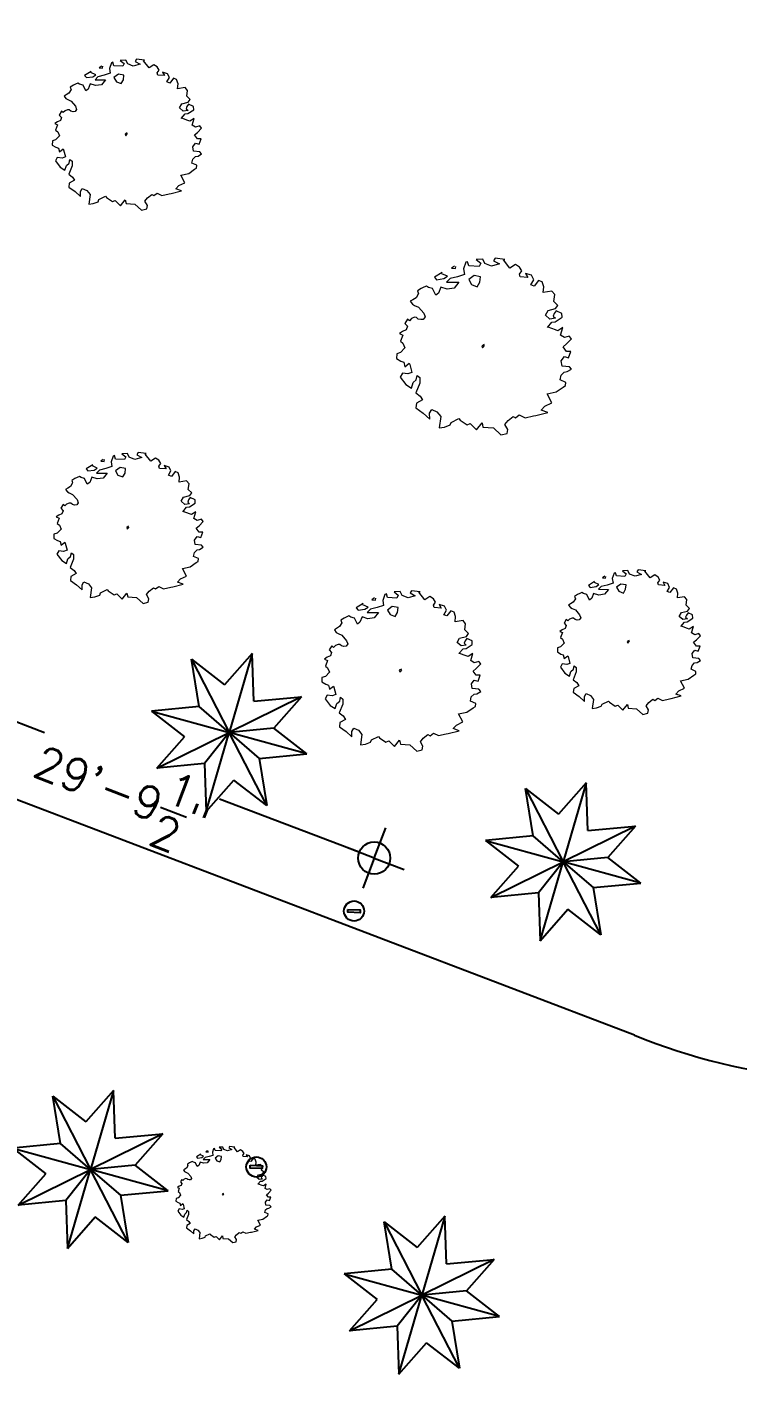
# Model space of a CAD drawing. Extents: x 2080 to 102399, y 2071 to 93424.
# Drawn here: x 80459 to 80987, y 79654 to 80658 of the extents above; entities that cross this region are included whole.
import ezdxf

# ---------------------------------------------------------------- set-up
doc = ezdxf.new("R2010")
doc.units = 0
doc.header["$LTSCALE"] = 20
doc.header["$MEASUREMENT"] = 0
doc.header["$PDMODE"] = 34
doc.header["$PDSIZE"] = 5
for name, color, linetype in [('DIMLINE', 254, 'Continuous'), ('ELEC', 11, 'Continuous'), ('proposed tree', 3, 'Continuous'), ('road', 2, 'Continuous')]:
    doc.layers.add(name, color=color, linetype=linetype)
doc.layers.add('Mango tree', color=96, linetype='Continuous', lineweight=5)
doc.layers.add('sappotta', color=114, linetype='Continuous', lineweight=5)
doc.styles.add('STYLE1', font='romans.shx')
doc.dimstyles.get("Standard").update_dxf_attribs({"dimtxt": 24, "dimasz": 12, "dimexe": 0.18, "dimexo": 0.0625, "dimgap": 0, "dimtad": 1, "dimzin": 1, "dimdsep": 46, "dimlunit": 4, "dimtxsty": 'STYLE1', "dimblk": 'BLK', "dimcen": 0, "dimse1": 1, "dimse2": 1, "dimclrt": 3, "dimazin": 0, "dimtfac": 1, "dimtix": 1, "dimtmove": 2, "dimatfit": 3, "dimldrblk": 'BLK', "dimfxl": 1, "dimtolj": 1, "dimtzin": 0, "dimarcsym": 0})

# ---------------------------------------------------------------- blocks, each defined once
blk = doc.blocks.new('NEEM')
at = {"layer": 'sappotta', "linetype": 'Continuous'}
for p, q in [((-0.359, 1.043), (-0.396, 1.016)), ((-0.345, 1.011), (-0.34, 1.039)), ((-0.213, 1.092), (-0.242, 1.007)), ((-0.191, 1.099), (-0.213, 1.092)), ((-0.177, 1.048), (-0.191, 1.099)), ((-0.043, 1.039), (-0.177, 1.048)), ((0.003, 1.132), (-0.083, 1.127)), ((-0.083, 1.127), (-0.023, 1.083)), ((-0.023, 1.083), (-0.043, 1.039)), ((0.03, 1.077), (0.003, 1.132)), ((0.114, 1.043), (0.03, 1.077)), ((0.216, 1.072), (0.114, 1.043)), ((0.162, 1.144), (0.142, 1.112)), ((0.142, 1.112), (0.216, 1.072)), ((0.283, 1.13), (0.162, 1.144)), ((0.267, 1.123), (0.283, 1.13)), ((0.351, 1.016), (0.267, 1.123)), ((0.421, 1.063), (0.351, 1.016)), ((0.473, 1.03), (0.421, 1.063)), ((-0.517, 0.963), (-0.614, 0.901)), ((-0.614, 0.901), (-0.589, 0.87)), ((-0.589, 0.87), (-0.494, 0.884)), ((-0.521, 0.945), (-0.521, 0.945)), ((-0.449, 0.913), (-0.521, 0.945)), ((-0.494, 0.884), (-0.449, 0.913)), ((-0.415, 0.884), (-0.459, 0.839)), ((-0.32, 0.906), (-0.415, 0.884)), ((-0.396, 1.016), (-0.345, 1.011)), ((-0.23, 0.935), (-0.32, 0.906)), ((-0.242, 1.007), (-0.23, 0.935)), ((-0.108, 0.922), (-0.177, 0.872)), ((-0.177, 0.872), (-0.139, 0.809)), ((-0.027, 0.908), (-0.108, 0.922)), ((-0.034, 0.839), (-0.027, 0.908)), ((0.472, 0.942), (0.501, 0.982)), ((0.483, 0.908), (0.472, 0.942)), ((0.501, 0.982), (0.473, 1.03)), ((0.581, 0.9), (0.483, 0.908)), ((0.551, 0.95), (0.581, 0.9)), ((0.627, 0.928), (0.551, 0.95)), ((0.616, 0.806), (0.654, 0.87)), ((0.654, 0.87), (0.627, 0.928)), ((-0.818, 0.692), (-0.85, 0.638)), ((-0.783, 0.757), (-0.83, 0.729)), ((-0.83, 0.729), (-0.826, 0.714)), ((-0.826, 0.714), (-0.818, 0.692)), ((-0.749, 0.774), (-0.783, 0.757)), ((-0.717, 0.789), (-0.749, 0.774)), ((-0.689, 0.772), (-0.717, 0.789)), ((-0.638, 0.758), (-0.689, 0.772)), ((-0.598, 0.672), (-0.638, 0.758)), ((-0.562, 0.699), (-0.598, 0.672)), ((-0.533, 0.776), (-0.562, 0.699)), ((-0.452, 0.75), (-0.533, 0.776)), ((-0.459, 0.839), (-0.303, 0.837)), ((-0.361, 0.762), (-0.452, 0.75)), ((-0.303, 0.837), (-0.361, 0.762)), ((-0.139, 0.809), (-0.067, 0.78)), ((-0.067, 0.78), (-0.034, 0.839)), ((0.66, 0.788), (0.616, 0.806)), ((0.715, 0.86), (0.66, 0.788)), ((0.762, 0.844), (0.715, 0.86)), ((0.783, 0.779), (0.762, 0.844)), ((0.776, 0.704), (0.783, 0.779)), ((0.888, 0.723), (0.776, 0.704)), ((0.924, 0.679), (0.888, 0.723)), ((-0.892, 0.613), (-0.923, 0.594)), ((-0.923, 0.594), (-0.895, 0.555)), ((-0.895, 0.555), (-0.868, 0.54)), ((-0.85, 0.638), (-0.892, 0.613)), ((-0.868, 0.54), (-0.818, 0.517)), ((-0.818, 0.517), (-0.752, 0.44)), ((0.913, 0.591), (0.924, 0.679)), ((0.964, 0.541), (0.913, 0.591)), ((0.934, 0.5), (0.964, 0.541)), ((-0.96, 0.366), (-0.994, 0.31)), ((-0.935, 0.345), (-0.96, 0.366)), ((-0.908, 0.372), (-0.935, 0.345)), ((-0.87, 0.389), (-0.908, 0.372)), ((-0.846, 0.386), (-0.87, 0.389)), ((-0.821, 0.367), (-0.846, 0.386)), ((-0.788, 0.359), (-0.821, 0.367)), ((-0.757, 0.361), (-0.788, 0.359)), ((-0.735, 0.394), (-0.757, 0.361)), ((-0.752, 0.44), (-0.735, 0.394)), ((0.804, 0.415), (0.84, 0.475)), ((0.86, 0.367), (0.804, 0.415)), ((0.84, 0.475), (0.934, 0.5)), ((0.933, 0.378), (0.86, 0.367)), ((0.917, 0.437), (0.904, 0.404)), ((0.904, 0.404), (0.933, 0.378)), ((0.942, 0.471), (0.917, 0.437)), ((0.93, 0.332), (1.018, 0.389)), ((1.014, 0.439), (0.942, 0.471)), ((1.018, 0.389), (1.014, 0.439)), ((-1.023, 0.208), (-1.062, 0.182)), ((-1.062, 0.182), (-1.02, 0.162)), ((-0.978, 0.229), (-1.023, 0.208)), ((-0.994, 0.31), (-0.961, 0.275)), ((-0.961, 0.275), (-0.978, 0.229)), ((0.829, 0.259), (0.888, 0.326)), ((0.838, 0.262), (0.829, 0.259)), ((0.931, 0.228), (0.838, 0.262)), ((0.888, 0.326), (0.93, 0.332)), ((0.962, 0.217), (0.931, 0.228)), ((1.025, 0.259), (0.962, 0.217)), ((0.996, 0.16), (1.025, 0.259)), ((-1.02, 0.162), (-1.049, 0.084)), ((-1.049, 0.084), (-1.017, 0.059)), ((-1.017, 0.059), (-0.991, -0.002)), ((0.02, 0.041), (-0.009, 0.024)), ((-0.009, 0.024), (0, 0)), ((0, 0), (0.014, 0.011)), ((0.014, 0.011), (0.027, 0.031)), ((1.046, 0.129), (0.996, 0.16)), ((1.029, 0.011), (1.074, 0.049)), ((1.074, -0.047), (1.029, 0.011)), ((1.109, 0.149), (1.046, 0.129)), ((1.074, 0.049), (1.137, 0.114)), ((1.137, 0.114), (1.109, 0.149)), ((-1.097, -0.077), (-1.098, -0.14)), ((-1.098, -0.14), (-1.044, -0.173)), ((-1.048, -0.062), (-1.097, -0.077)), ((-0.991, -0.002), (-1.048, -0.062)), ((1.007, -0.166), (1.046, -0.114)), ((1.016, -0.234), (1.007, -0.166)), ((1.046, -0.114), (1.1, -0.129)), ((1.129, -0.047), (1.074, -0.047)), ((1.1, -0.129), (1.129, -0.047)), ((-1.025, -0.325), (-1.052, -0.378)), ((-1.044, -0.173), (-1.007, -0.185)), ((-0.953, -0.336), (-1.025, -0.325)), ((-1.007, -0.185), (-0.992, -0.244)), ((-0.992, -0.244), (-0.937, -0.198)), ((-0.902, -0.318), (-0.953, -0.336)), ((-0.937, -0.198), (-0.93, -0.213)), ((-0.93, -0.213), (-0.902, -0.318)), ((1.004, -0.349), (1.045, -0.311)), ((1.11, -0.243), (1.016, -0.234)), ((1.045, -0.311), (1.083, -0.306)), ((1.083, -0.306), (1.137, -0.273)), ((1.137, -0.273), (1.11, -0.243)), ((-1.052, -0.378), (-0.982, -0.471)), ((-0.982, -0.471), (-0.91, -0.516)), ((-0.91, -0.516), (-0.888, -0.446)), ((-0.888, -0.446), (-0.848, -0.411)), ((-0.803, -0.452), (-0.853, -0.576)), ((-0.848, -0.411), (-0.837, -0.355)), ((-0.837, -0.355), (-0.803, -0.383)), ((-0.803, -0.383), (-0.803, -0.452)), ((0.943, -0.565), (1.032, -0.503)), ((0.992, -0.411), (1.004, -0.349)), ((1.066, -0.443), (0.992, -0.411)), ((1.032, -0.503), (1.061, -0.484)), ((1.061, -0.484), (1.066, -0.443)), ((-0.853, -0.576), (-0.797, -0.619)), ((-0.766, -0.668), (-0.844, -0.71)), ((-0.797, -0.619), (-0.766, -0.668)), ((0.826, -0.591), (0.943, -0.565)), ((0.887, -0.704), (0.826, -0.591)), ((-0.844, -0.71), (-0.852, -0.77)), ((-0.852, -0.77), (-0.758, -0.838)), ((-0.758, -0.838), (-0.675, -0.912)), ((-0.676, -0.836), (-0.649, -0.791)), ((-0.675, -0.912), (-0.676, -0.836)), ((-0.649, -0.791), (-0.582, -0.82)), ((-0.582, -0.82), (-0.534, -0.881)), ((0.423, -0.897), (0.47, -0.86)), ((0.47, -0.86), (0.543, -0.896)), ((0.68, -0.867), (0.834, -0.828)), ((0.751, -0.797), (0.797, -0.747)), ((0.834, -0.828), (0.751, -0.797)), ((0.797, -0.747), (0.887, -0.704)), ((-0.534, -0.881), (-0.554, -1.025)), ((-0.554, -1.025), (-0.486, -1.015)), ((-0.486, -1.015), (-0.413, -0.988)), ((-0.413, -0.988), (-0.401, -0.955)), ((-0.401, -0.955), (-0.302, -0.907)), ((-0.302, -0.907), (-0.286, -0.926)), ((-0.286, -0.926), (-0.197, -0.986)), ((-0.197, -0.986), (-0.157, -0.969)), ((-0.157, -0.969), (-0.078, -1.049)), ((-0.078, -1.049), (-0.006, -0.96)), ((-0.006, -0.96), (0.006, -1.017)), ((0.006, -1.017), (0.139, -1.026)), ((0.139, -1.026), (0.236, -1.115)), ((0.287, -0.982), (0.327, -0.932)), ((0.324, -1.046), (0.287, -0.982)), ((0.327, -0.932), (0.391, -0.879)), ((0.391, -0.879), (0.423, -0.897)), ((0.543, -0.896), (0.652, -0.871)), ((0.652, -0.871), (0.68, -0.867)), ((0.236, -1.115), (0.314, -1.096)), ((0.314, -1.096), (0.324, -1.046))]:
    blk.add_line(p, q, dxfattribs=at)
blk = doc.blocks.new('A$C00DB4384')
at = {"color": 3}
for p, q in [((-28, 54.5), (0, 0)), ((-28, 54.5), (-3.4, 35.4)), ((-22.4, 19.3), (-28, 54.5)), ((17.1, 58.8), (-3.4, 35.4)), ((17.1, 58.8), (0, 0)), ((18.3, 23.2), (17.1, 58.8)), ((53.8, 26.6), (0, 0)), ((18.3, 23.2), (53.8, 26.6)), ((53.8, 26.6), (33.3, 3.2)), ((-22.4, 19.3), (-57.9, 15.9)), ((-57.9, 15.9), (-33.3, -3.2)), ((-57.9, 15.9), (0, 0)), ((0, 0), (-22.4, 19.3)), ((-53.8, -26.6), (0, 0)), ((0, 0), (-18.3, -23.2)), ((-17.1, -58.8), (0, 0)), ((33.3, 3.2), (0, 0)), ((57.9, -15.9), (0, 0)), ((0, 0), (22.4, -19.3)), ((28, -54.5), (0, 0)), ((57.9, -15.9), (33.3, 3.2)), ((-53.8, -26.6), (-33.3, -3.2)), ((22.4, -19.3), (57.9, -15.9)), ((22.4, -19.3), (28, -54.5)), ((-18.3, -23.2), (-53.8, -26.6)), ((-18.3, -23.2), (-17.1, -58.8)), ((-17.1, -58.8), (3.4, -35.4)), ((28, -54.5), (3.4, -35.4))]:
    blk.add_line(p, q, dxfattribs=at)
blk = doc.blocks.new('A$C16A84746')
at = {"layer": 'ELEC'}
blk.add_lwpolyline([(14.9, 44.1), (61.5, 44.1), (61.5, 32.9), (14.9, 32.9)], close=True, dxfattribs=at)
blk.add_circle((38.5, 38.5), 38.5, dxfattribs=at)
blk = doc.blocks.new('BLK')
for q in [(0, 2), (-2, 0), (0, -2), (2, 0)]:
    blk.add_line((0, 0), q)
blk.add_circle((0, 0), 1)
blk = doc.blocks.new('*D358')
at = {"layer": 'Defpoints', "color": 0, "ltscale": 0.5, "transparency": 16777216}
for p in [(80368.1, 80126.7), (80717.2, 80038.7), (80702.2, 79999.2)]:
    blk.add_point(p, dxfattribs=at)
at = {"layer": 'DIMLINE', "color": 0, "lineweight": -2, "ltscale": 0.5, "transparency": 16777216}
for p, q in [((80394.4, 80161.9), (80471.8, 80132.3)), ((80706, 80043), (80602.1, 80082.6))]:
    blk.add_line(p, q, dxfattribs=at)
at = {"layer": 'DIMLINE', "color": 0, "lineweight": -2, "ltscale": 0.5, "transparency": 16777216, "xscale": 12, "yscale": 12, "zscale": 12}
for p, rotation in [((80383.2, 80166.1), 159.1173733321015), ((80717.2, 80038.7), 339.1173733321015)]:
    blk.add_blockref('BLK', p, dxfattribs=dict(at, rotation=rotation))
at = {"layer": 'DIMLINE', "color": 3, "ltscale": 0.5, "transparency": 16777216, "insert": (80529.4, 80087.6), "char_height": 24, "attachment_point": 5, "rotation": 339.1174, "style": 'STYLE1'}
blk.add_mtext('\\A1;29\'-9{\\H1.000000x;\\S1/2;}"', dxfattribs=at)

msp = doc.modelspace()

# ---------------------------------------------------------------- linework, layer by layer
at = {"layer": 'road', "linetype": 'Continuous', "ltscale": 0.5}
msp.add_line((80911.021, 79906.718), (78278.332, 80911.13), dxfattribs=at)
msp.add_arc((81081.351, 80321.94), 448.799, 247.695826, 282.08893, dxfattribs=at)

# ---------------------------------------------------------------- block references
at = {"layer": 'ELEC', "linetype": 'Continuous', "ltscale": 0.5, "xscale": 0.1943999999971817, "yscale": 0.1943999999971817, "zscale": 0.1943999999971817, "rotation": 358.0934729582767}
for p in [(80694.469, 79992.007), (80621.752, 79801.407)]:
    msp.add_blockref('A$C16A84746', p, dxfattribs=at)
at = {"layer": 'Mango tree', "linetype": 'Continuous'}
for p, xscale, yscale, zscale in [((80532.208, 80576.698), 49.73619491429417, 49.73619491429417, 49.73619491429417), ((80797.834, 80418.798), 58.23565269281971, 58.23565269281971, 58.23565269281971), ((80533.398, 80283.752), 49.73619491429417, 49.73619491429417, 49.73619491429417), ((80905.923, 80198.863), 47.66135060945817, 47.66135060945817, 47.66135060945817), ((80736.361, 80177.295), 52.91356644331245, 52.91356644331245, 52.91356644331245), ((80604.413, 79787.645), 31.67395387125725, 31.67395387125725, 31.67395387125725)]:
    msp.add_blockref('NEEM', p, dxfattribs=dict(at, xscale=xscale, yscale=yscale, zscale=zscale))
at = {"layer": 'proposed tree', "linetype": 'Continuous', "ltscale": 0.5}
for p in [(80609.222, 80132.232), (80857.837, 80035.973), (80506.018, 79806.815), (80752.672, 79713.174)]:
    msp.add_blockref('A$C00DB4384', p, dxfattribs=at)

# ---------------------------------------------------------------- dimensions: what is measured, and where the dimension line sits
at = {"layer": 'DIMLINE', "ltscale": 0.5}
dim = msp.add_linear_dim(base=(80717.244, 80038.684), p1=(80368.139, 80126.68), p2=(80702.193, 79999.233), angle=339.117373, dimstyle='Standard', override={"dimfxl": 0.18, "dimarcsym": 1}, dxfattribs=at)
dim.commit()
dim.dimension.update_dxf_attribs({"geometry": '*D358', "text_midpoint": (80529.361, 80087.567), "dimtype": 161})

doc.saveas('drawing.dxf')
